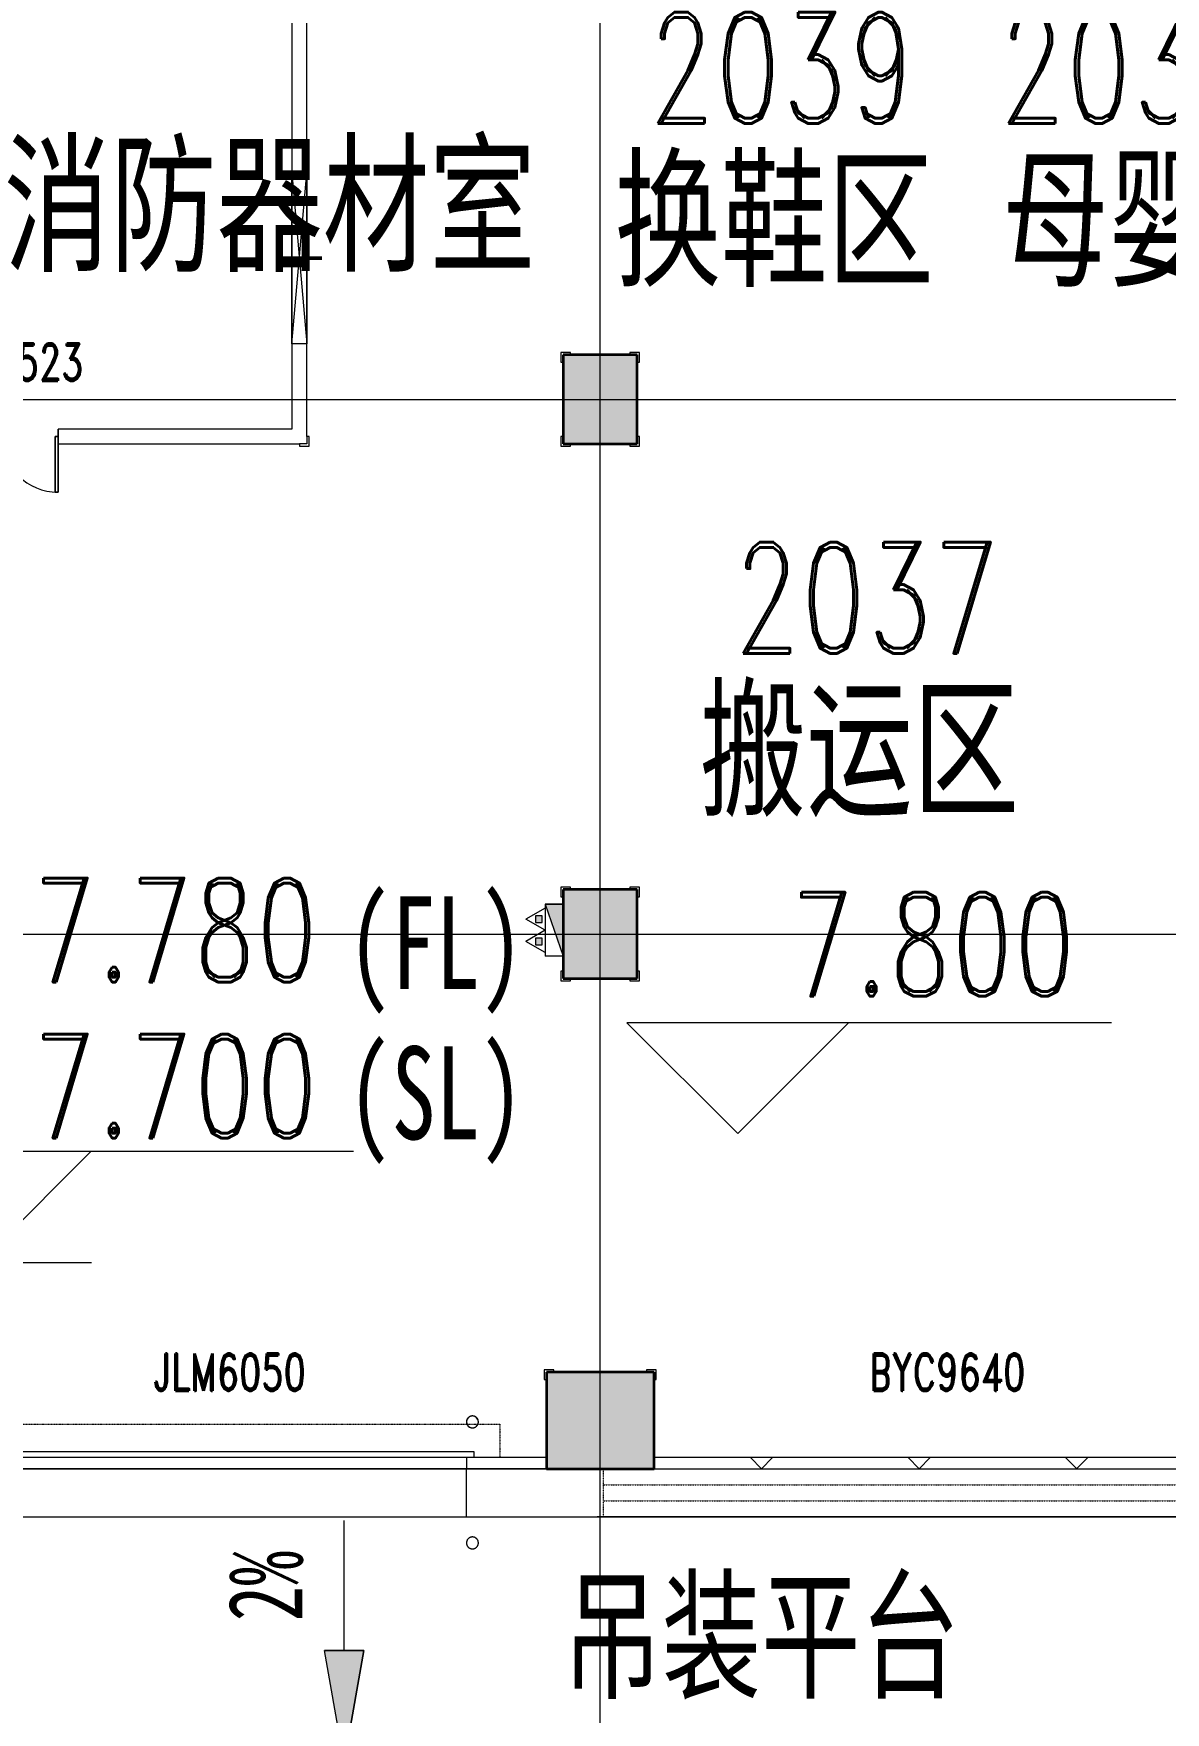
# Model space of a CAD drawing. Header units: millimetres. Extents: x -172041 to 399210, y -31706 to 192400.
# Drawn here: x 265971 to 281211, y -3283 to 19326 of the extents above; entities that cross this region are included whole.
import ezdxf

# ---------------------------------------------------------------- set-up
doc = ezdxf.new("R2010")
doc.units = ezdxf.units.MM
for name, pattern in [('Dash', [6.35, 3.175, -3.175]), ('DASH-2', [1.6, 0.8, -0.8]), ('轴网线', [22.04, 18.38, -1.83, 0, -1.83])]:
    doc.linetypes.add(name, pattern=pattern)
doc.layers.get('0').update_dxf_attribs({"color": 8})
for name, color, linetype, lineweight in [('A-ANNO-NOTE', 8, 'Continuous', 5), ('A-AREA-IDEN', 8, 'Continuous', 9), ('A-DETL-GENF', 8, 'Continuous', 18), ('A-DOOR', 8, 'Continuous', 5), ('A-DOOR-IDEN', 8, 'Continuous', 9), ('A-DOOR-OPNG', 8, 'Continuous', 5), ('A-FLOR', 8, 'Continuous', 5), ('A-FLOR-HRAL', 8, 'Continuous', 5), ('A-GENM', 8, 'Continuous', 5), ('A-GLAZ', 8, 'Continuous', 5), ('A-GLAZ-IDEN', 8, 'Continuous', 9), ('A-WALL', 8, 'Continuous', 5), ('A-WALL-FNSH', 8, 'Continuous', 9), ('A-WALL-PATT', 8, 'Continuous', 9), ('G-ANNO-TEXT', 8, 'Continuous', 9), ('M-EQPM', 8, 'Continuous', 5), ('Q-SPCQ', 8, 'Continuous', 5), ('S-COLS', 8, 'Continuous', 5), ('S-GRID', 8, 'Continuous', 9)]:
    doc.layers.add(name, color=color, linetype=linetype, lineweight=lineweight)
doc.styles.add('RomanD', font='romand__.ttf', dxfattribs={"width": 0.7, "height": 1500})
doc.styles.add('RomanD_1', font='romand__.ttf', dxfattribs={"width": 0.7, "height": 1400})
doc.styles.add('RomanD_4', font='romand__.ttf', dxfattribs={"width": 0.7, "height": 500})
doc.styles.add('仿宋_2', font='', dxfattribs={"width": 0.7, "height": 1500})
doc.styles.add('仿宋_3', font='', dxfattribs={"width": 0.7, "height": 1400})
doc.styles.add('仿宋_7', font='', dxfattribs={"width": 0.7, "height": 1250})
doc.styles.add('宋体_1', font='SimSun.ttf', dxfattribs={"width": 0.7, "height": 1000})
doc.styles.get('仿宋_2').set_extended_font_data('FangSong')
doc.styles.get('仿宋_3').set_extended_font_data('FangSong')
doc.styles.get('仿宋_7').set_extended_font_data('FangSong')

# ---------------------------------------------------------------- blocks, each defined once
blk = doc.blocks.new('砼_柱_矩形 - 1000X1200-501527-LAY-2F-1_500-A')
at = {"layer": 'S-COLS', "lineweight": 15, "true_color": 0xc0c0c0}
blk.add_hatch(color=9, dxfattribs=at).paths.add_polyline_path([(-500, -600), (500, -600), (500, 600), (-500, 600), (-500, -100)], flags=0)
at = {"layer": 'S-COLS', "color": 7, "lineweight": 35}
for p, q in [((500, 600), (-500, 600)), ((-500, 600), (-500, -600)), ((500, -600), (500, 600)), ((-500, -600), (500, -600))]:
    blk.add_line(p, q, dxfattribs=at)
blk = doc.blocks.new('X-ST-F3-02-C-001_HLP2_rvt-1-LAY-2F-1_500-A')
at = {"layer": 'S-COLS', "true_color": 0xc0c0c0}
for points in [[(274100, 6600), (274100, 7800), (273100, 7800), (273100, 6600)], [(272875, 0), (274325, 0), (274325, 1300), (272875, 1298), (272875, 26)]]:
    blk.add_hatch(color=9, dxfattribs=at).paths.add_polyline_path(points, flags=0)
at = {"layer": 'S-COLS', "color": 7, "lineweight": 35}
for p, q in [((274100, 7800), (273100, 7800)), ((273100, 7800), (273100, 6600)), ((274100, 6600), (274100, 7800)), ((273100, 6600), (274100, 6600)), ((274325, 1300), (272875, 1300)), ((272875, 1300), (272875, 0)), ((274325, 0), (274325, 1300)), ((272875, 0), (274325, 0))]:
    blk.add_line(p, q, dxfattribs=at)
at = {"lineweight": 15}
blk.add_blockref('砼_柱_矩形 - 1000X1200-501527-LAY-2F-1_500-A', (273600, 14400), dxfattribs=at)
blk = doc.blocks.new('顶部扶栏类型 - 顶部扶栏_内部_-1176591-LAY-2F-1_500-A')
at = {"layer": 'A-FLOR-HRAL'}
for p, q in [((263175, -650), (263225, -650)), ((263175, -4100), (263175, -650)), ((263225, -650), (263225, -4050)), ((283850, -650), (283900, -650)), ((283850, -4050), (283850, -650)), ((283900, -650), (283900, -4100)), ((263225, -4050), (283850, -4050)), ((283900, -4100), (263175, -4100))]:
    blk.add_line(p, q, dxfattribs=at)
blk = doc.blocks.new('顶部扶栏类型 - 顶部扶栏_内部_-V5-LAY-2F-1_500-A')
at = {"layer": 'A-FLOR-HRAL'}
for p, q in [((263175, -650), (263225, -650)), ((263175, -4100), (263175, -650)), ((263225, -4050), (263225, -650)), ((283900, -650), (283850, -650)), ((283850, -650), (283850, -4050)), ((283900, -650), (283900, -4100)), ((283850, -4050), (263225, -4050)), ((283900, -4100), (263175, -4100))]:
    blk.add_line(p, q, dxfattribs=at)
blk = doc.blocks.new('墙外卷帘门1 - JLM6050-4447037-LAY-2F-1_500-A')
at = {"layer": 'A-DOOR', "color": 7, "linetype": 'Dash'}
for p, q in [((-3450, 75), (-3450, 525)), ((-3450, 525), (3450, 525)), ((3450, 525), (3450, 75)), ((3450, 75), (-3450, 75))]:
    blk.add_line(p, q, dxfattribs=at)
at = {"layer": 'A-DOOR'}
for p, q in [((-3100, 155), (3100, 155)), ((-3100, 75), (-3100, 155)), ((3100, 75), (-3100, 75)), ((3100, 155), (3100, 75)), ((-3000, -725), (3000, -725))]:
    blk.add_line(p, q, dxfattribs=at)
blk = doc.blocks.new('双扇平开防火门_带观察窗 - FM甲1523-4644315-LAY-2F-1_500-A')
at = {"layer": 'A-DOOR'}
for p, q in [((-750, 0), (-750, 750)), ((-750, 750), (-710, 750)), ((-750, 750), (-750, 550)), ((-710, 750), (-750, 750)), ((-710, 750), (-710, 0)), ((-710, 550), (-710, 750)), ((750, 750), (710, 750)), ((710, 750), (710, 0)), ((750, 750), (710, 750)), ((710, 750), (710, 550)), ((750, 0), (750, 750)), ((750, 550), (750, 750)), ((-750, 550), (-750, 350)), ((-710, 350), (-710, 550)), ((710, 550), (710, 350)), ((750, 350), (750, 550)), ((-750, 350), (-750, 0)), ((-710, 0), (-710, 350)), ((710, 350), (710, 0)), ((750, 0), (750, 350)), ((-710, 0), (-750, 0)), ((-750, 0), (-710, 0)), ((710, 0), (750, 0)), ((710, 0), (750, 0))]:
    blk.add_line(p, q, dxfattribs=at)
for centre, start, end in [((-750, 0), 0, 90), ((750, 0), 90, 180)]:
    blk.add_arc(centre, 750, start, end, dxfattribs=at)
at = {"layer": 'A-DOOR-OPNG'}
for p, q in [((-750, 100), (-750, -100)), ((750, 100), (750, -100))]:
    blk.add_line(p, q, dxfattribs=at)
blk = doc.blocks.new('室内消火栓箱_带灭火器__左右式_ - SG24D65-P-V55-LAY-2F-1_500-A')
at = {"layer": 'A-DETL-GENF', "lineweight": 5}
blk.add_hatch(color=256, dxfattribs=at).paths.add_polyline_path([(-350, -240), (350, 0), (-350, 0)], flags=0)
h = blk.add_hatch(color=256, dxfattribs=at)
h.paths.add_polyline_path([(-195, -370), (-105, -370), (-105, -280), (-195, -280)], flags=0)
h.paths.add_polyline_path([(105, -280), (105, -370), (195, -370), (195, -280)], flags=0)
for p, q in [((-350, -240), (350, 0)), ((-350, -240), (-350, 0)), ((-350, 0), (-350, -240)), ((-350, -240), (350, 0)), ((-350, -240), (350, -240)), ((-300, -240), (-150, -500)), ((-105, -280), (-195, -280)), ((-195, -280), (-195, -370)), ((-195, -370), (-105, -370)), ((0, -240), (-150, -500)), ((-105, -370), (-105, -280)), ((0, -240), (150, -500)), ((195, -280), (105, -280)), ((105, -280), (105, -370)), ((105, -370), (195, -370)), ((300, -240), (150, -500)), ((195, -370), (195, -280))]:
    blk.add_line(p, q, dxfattribs=at)
at = {"layer": 'M-EQPM'}
blk.add_line((350, 0), (350, -240), dxfattribs=at)
blk = doc.blocks.new('百叶窗-带贴面 - BYC9640-4864323-LAY-2F-1_500-A')
at = {"layer": 'A-GLAZ'}
for p, q in [((-4829, 425), (4851, 425)), ((4851, 425), (-4829, 425))]:
    blk.add_line(p, q, dxfattribs=at)
at = {"layer": 'A-GLAZ', "linetype": 'DASH-2'}
for p, q in [((-4749, -225), (-4749, 425)), ((4771, 425), (-4749, 425)), ((4771, -225), (4771, 425)), ((4771, 208), (-4749, 208)), ((4771, -8), (-4749, -8)), ((4771, -225), (-4749, -225))]:
    blk.add_line(p, q, dxfattribs=at)
blk = doc.blocks.new('防撞柱 - 防撞柱-4750317-LAY-2F-1_500-A')
at = {"layer": 'Q-SPCQ', "flags": 128}
for points in [[(80, 0), (80, 3), (80, 6), (79, 10), (79, 13), (78, 16), (78, 19), (77, 22), (76, 25), (75, 28), (74, 31), (72, 34), (71, 37), (69, 40), (68, 42), (66, 45), (64, 48), (62, 50), (60, 53), (58, 55), (56, 57), (53, 60), (51, 62), (48, 64), (46, 66), (43, 67), (40, 69), (38, 71), (35, 72), (32, 73), (29, 75), (26, 76), (23, 77), (20, 77), (17, 78), (14, 79), (10, 79), (7, 80), (4, 80), (1, 80), (-2, 80), (-6, 80), (-9, 80), (-12, 79), (-15, 79), (-18, 78), (-21, 77), (-24, 76), (-27, 75), (-30, 74), (-33, 73), (-36, 71), (-39, 70), (-42, 68), (-44, 67), (-47, 65), (-50, 63), (-52, 61), (-54, 59), (-57, 56), (-59, 54), (-61, 52), (-63, 49), (-65, 47), (-67, 44), (-69, 41), (-70, 38), (-72, 36), (-73, 33), (-74, 30), (-75, 27), (-76, 24), (-77, 21), (-78, 18), (-79, 14), (-79, 11), (-80, 8), (-80, 5), (-80, 2), (-80, 0)], [(-80, 0), (-80, -3), (-80, -6), (-79, -10), (-79, -13), (-78, -16), (-78, -19), (-77, -22), (-76, -25), (-75, -28), (-74, -31), (-72, -34), (-71, -37), (-69, -40), (-68, -42), (-66, -45), (-64, -48), (-62, -50), (-60, -53), (-58, -55), (-56, -57), (-53, -60), (-51, -62), (-48, -64), (-46, -66), (-43, -67), (-40, -69), (-38, -71), (-35, -72), (-32, -73), (-29, -75), (-26, -76), (-23, -77), (-20, -77), (-17, -78), (-14, -79), (-10, -79), (-7, -80), (-4, -80), (-1, -80), (2, -80), (6, -80), (9, -80), (12, -79), (15, -79), (18, -78), (21, -77), (24, -76), (27, -75), (30, -74), (33, -73), (36, -71), (39, -70), (42, -68), (44, -67), (47, -65), (50, -63), (52, -61), (54, -59), (57, -56), (59, -54), (61, -52), (63, -49), (65, -47), (67, -44), (69, -41), (70, -38), (72, -36), (73, -33), (74, -30), (75, -27), (76, -24), (77, -21), (78, -18), (79, -14), (79, -11), (80, -8), (80, -5), (80, -2), (80, 0)]]:
    blk.add_lwpolyline(points, dxfattribs=at)
at = {"layer": 'Q-SPCQ'}
for start, end in [(360, 180), (180, 360)]:
    blk.add_arc((0, 0), 80, start, end, dxfattribs=at)
blk = doc.blocks.new('防撞柱 - 防撞柱-V70-LAY-2F-1_500-A')
at = {"layer": 'Q-SPCQ', "flags": 128}
for points in [[(80, 0), (80, 3), (80, 6), (79, 10), (79, 13), (78, 16), (78, 19), (77, 22), (76, 25), (75, 28), (74, 31), (72, 34), (71, 37), (69, 40), (68, 42), (66, 45), (64, 48), (62, 50), (60, 53), (58, 55), (56, 57), (53, 60), (51, 62), (48, 64), (46, 66), (43, 67), (40, 69), (38, 71), (35, 72), (32, 73), (29, 75), (26, 76), (23, 77), (20, 77), (17, 78), (14, 79), (10, 79), (7, 80), (4, 80), (1, 80), (-2, 80), (-6, 80), (-9, 80), (-12, 79), (-15, 79), (-18, 78), (-21, 77), (-24, 76), (-27, 75), (-30, 74), (-33, 73), (-36, 71), (-39, 70), (-42, 68), (-44, 67), (-47, 65), (-50, 63), (-52, 61), (-54, 59), (-57, 56), (-59, 54), (-61, 52), (-63, 49), (-65, 47), (-67, 44), (-69, 41), (-70, 38), (-72, 36), (-73, 33), (-74, 30), (-75, 27), (-76, 24), (-77, 21), (-78, 18), (-79, 14), (-79, 11), (-80, 8), (-80, 5), (-80, 2), (-80, 0)], [(-80, 0), (-80, -3), (-80, -6), (-79, -10), (-79, -13), (-78, -16), (-78, -19), (-77, -22), (-76, -25), (-75, -28), (-74, -31), (-72, -34), (-71, -37), (-69, -40), (-68, -42), (-66, -45), (-64, -48), (-62, -50), (-60, -53), (-58, -55), (-56, -57), (-53, -60), (-51, -62), (-48, -64), (-46, -66), (-43, -67), (-40, -69), (-38, -71), (-35, -72), (-32, -73), (-29, -75), (-26, -76), (-23, -77), (-20, -77), (-17, -78), (-14, -79), (-10, -79), (-7, -80), (-4, -80), (-1, -80), (2, -80), (6, -80), (9, -80), (12, -79), (15, -79), (18, -78), (21, -77), (24, -76), (27, -75), (30, -74), (33, -73), (36, -71), (39, -70), (42, -68), (44, -67), (47, -65), (50, -63), (52, -61), (54, -59), (57, -56), (59, -54), (61, -52), (63, -49), (65, -47), (67, -44), (69, -41), (70, -38), (72, -36), (73, -33), (74, -30), (75, -27), (76, -24), (77, -21), (78, -18), (79, -14), (79, -11), (80, -8), (80, -5), (80, -2), (80, 0)]]:
    blk.add_lwpolyline(points, dxfattribs=at)
blk = doc.blocks.new('橡胶防撞护角 - 橡胶防撞护角-4757622-LAY-2F-1_500-A')
at = {"layer": 'Q-SPCQ'}
for p, q in [((100, 1230), (-30, 1230)), ((-30, 1230), (-30, 1100)), ((100, 1200), (100, 1230)), ((1030, 1230), (900, 1230)), ((900, 1230), (900, 1200)), ((1030, 1100), (1030, 1230)), ((-30, 1100), (0, 1100)), ((1000, 1100), (1030, 1100)), ((0, 100), (-30, 100)), ((-30, 100), (-30, -30)), ((1030, 100), (1000, 100)), ((1030, -30), (1030, 100)), ((-30, -30), (100, -30)), ((100, -30), (100, 0)), ((900, 0), (900, -30)), ((900, -30), (1030, -30))]:
    blk.add_line(p, q, dxfattribs=at)
blk = doc.blocks.new('橡胶防撞护角 - 橡胶防撞护角-4756849-LAY-2F-1_500-A')
at = {"layer": 'Q-SPCQ'}
for p, q in [((100, 1480), (-30, 1480)), ((-30, 1480), (-30, 1350)), ((100, 1450), (100, 1480)), ((1480, 1480), (1350, 1480)), ((1350, 1480), (1350, 1450)), ((1480, 1350), (1480, 1480)), ((-30, 1350), (0, 1350)), ((1450, 1350), (1480, 1350))]:
    blk.add_line(p, q, dxfattribs=at)
blk = doc.blocks.new('橡胶防撞护角 - 橡胶防撞护角-4757884-LAY-2F-1_500-A')
at = {"layer": 'Q-SPCQ'}
for p, q in [((1030, 100), (1000, 100)), ((1000, 100), (1000, 0)), ((1030, -30), (1030, 100)), ((900, 0), (900, -30)), ((1000, 0), (900, 0)), ((900, -30), (1030, -30))]:
    blk.add_line(p, q, dxfattribs=at)
blk = doc.blocks.new('矩形墙洞-D - F01-4899623-LAY-2F-1_500-A')
at = {"layer": 'A-GENM', "color": 7, "lineweight": 50}
blk.add_line((125, 300), (125, -300), dxfattribs=at)
at = {"layer": 'A-GENM'}
for p, q in [((-1025, -100), (-1025, 100)), ((-1025, 100), (1275, 100)), ((1275, -100), (-1025, 100)), ((-1025, -100), (1275, 100)), ((1275, 100), (1275, -100)), ((1275, -100), (-1025, -100))]:
    blk.add_line(p, q, dxfattribs=at)
blk = doc.blocks.new('高程点-说明仿宋-2 - 高程点-说明仿宋-2-1141479-LAY-2F-1_500-A')
at = {"layer": 'A-ANNO-NOTE', "lineweight": 18}
for p, q in [((10.062, 2.987), (-2.987, 2.987)), ((0, 0), (-2.987, 2.987)), ((0, 0), (2.987, 2.987))]:
    blk.add_line(p, q, dxfattribs=at)
blk = doc.blocks.new('高程点-说明仿宋-3 - 高程点-说明仿宋-3-3226476-LAY-2F-1_500-A')
at = {"layer": 'A-ANNO-NOTE', "lineweight": 9}
h = blk.add_hatch(color=256, dxfattribs=at)
edge = h.paths.add_edge_path(flags=0)
edge.add_arc((-8, 0), 0.3, 0, 180)
edge.add_arc((-8, 0), 0.3, 180, 360)
at = {"layer": 'A-ANNO-NOTE', "lineweight": 18}
for p, q in [((10.062, 2.987), (-2.987, 2.987)), ((0, 0), (-2.987, 2.987)), ((0, 0), (2.987, 2.987)), ((-8, 0), (3, 0))]:
    blk.add_line(p, q, dxfattribs=at)
for start, end in [(360, 180), (180, 360)]:
    blk.add_arc((-8, 0), 0.3, start, end, dxfattribs=at)
blk = doc.blocks.new('坡度_2_0mm - 实心箭头-4447091-LAY-2F-1_500-A')
at = {"layer": 'A-ANNO-NOTE', "lineweight": 9}
blk.add_hatch(color=256, dxfattribs=at).paths.add_polyline_path([(-1.75, 0.529), (-1.75, -0.529), (-4.75, 0)], flags=0)
at = {"layer": 'A-ANNO-NOTE', "lineweight": 18}
for p, q in [((-4.75, 0), (-1.75, 0.529)), ((-4.75, 0), (-1.75, 0.529)), ((-1.75, -0.529), (-1.75, 0.529)), ((-1.75, 0.529), (-1.75, -0.529)), ((-1.75, -0.529), (-4.75, 0)), ((-4.75, 0), (-1.75, -0.529)), ((-1.75, 0), (1.75, 0))]:
    blk.add_line(p, q, dxfattribs=at)

msp = doc.modelspace()

# ---------------------------------------------------------------- hatches: boundary and pattern name
at = {"layer": 'A-WALL-PATT', "lineweight": 5}
h = msp.add_hatch(dxfattribs=at)
h.set_pattern_fill('FP_12', color=256, style=0, pattern_type=2)
h.set_pattern_definition([(45, (-5e-09, 2e-10), (-1060.66, 1060.66), []), (135, (-5e-09, 2e-10), (-1060.66, -1060.66), [])])
h.paths.add_polyline_path([(291350, 0), (291350, 150), (283800, 146.7), (283800, 0), (284317.2, 0)], flags=0)
h.paths.add_polyline_path([(282350, 0), (282350, 150), (274325, 150), (274325, 0), (277107, 0)], flags=0)
h.paths.add_polyline_path([(272875, 0), (272875, 150), (271800, 150), (271800, 0)], flags=0)
h.paths.add_polyline_path([(264725, 0), (265800, 0), (265800, 150), (264725, 150), (264725, 26.3)], flags=0)

# ---------------------------------------------------------------- linework, layer by layer
at = {"layer": 'A-FLOR'}
msp.add_line((271800, 0), (265800, 0), dxfattribs=at)
at = {"layer": 'A-WALL', "lineweight": 9}
for p, q in [((269450, 21500), (269450, 14000)), ((269650, 13900), (269650, 20300)), ((269450, 14000), (266300, 14000)), ((266300, 14000), (266300, 13900)), ((266300, 13800), (269550, 13800)), ((272875, 150), (271800, 150)), ((271800, 150), (271800, 0)), ((282350, 150), (274325, 150)), ((272875, 0), (271800, 0)), ((274325, 0), (282350, 0))]:
    msp.add_line(p, q, dxfattribs=at)
at = {"layer": 'A-WALL-FNSH', "lineweight": 5}
for q in [(271800, 0), (293100, -650)]:
    msp.add_line((271800, -650), q, dxfattribs=at)
at = {"layer": 'S-GRID', "linetype": '轴网线'}
for p, q in [((273600, -17706.2), (273600, 174400)), ((-16000, 14400), (308800, 14400)), ((-16000, 7200), (308800, 7200)), ((-16000, 0), (308800, 0))]:
    msp.add_line(p, q, dxfattribs=at)

# ---------------------------------------------------------------- block references
at = {"lineweight": 5}
msp.add_blockref('X-ST-F3-02-C-001_HLP2_rvt-1-LAY-2F-1_500-A', (0, 0), dxfattribs=at)
at = {"layer": 'A-ANNO-NOTE', "lineweight": 18, "xscale": 500, "yscale": 500, "zscale": 500}
for name, p in [('高程点-说明仿宋-2 - 高程点-说明仿宋-2-1141479-LAY-2F-1_500-A', (275452.2, 4512.6)), ('高程点-说明仿宋-3 - 高程点-说明仿宋-3-3226476-LAY-2F-1_500-A', (265249.4, 2778.6))]:
    msp.add_blockref(name, p, dxfattribs=at)
at = {"layer": 'A-ANNO-NOTE', "lineweight": 18, "xscale": 500, "yscale": 500, "zscale": 500, "rotation": 89.9999999999988}
msp.add_blockref('坡度_2_0mm - 实心箭头-4447091-LAY-2F-1_500-A', (270154.1, -1573.5), dxfattribs=at)
at = {"layer": 'A-DOOR', "rotation": 180}
msp.add_blockref('双扇平开防火门_带观察窗 - FM甲1523-4644315-LAY-2F-1_500-A', (265550, 13900), dxfattribs=at)
at = {"layer": 'A-DOOR'}
msp.add_blockref('墙外卷帘门1 - JLM6050-4447037-LAY-2F-1_500-A', (268800, 75), dxfattribs=at)
at = {"layer": 'A-FLOR-HRAL'}
for name in ['顶部扶栏类型 - 顶部扶栏_内部_-1176591-LAY-2F-1_500-A', '顶部扶栏类型 - 顶部扶栏_内部_-V5-LAY-2F-1_500-A']:
    msp.add_blockref(name, (0, 0), dxfattribs=at)
at = {"layer": 'A-GENM', "rotation": 270}
msp.add_blockref('矩形墙洞-D - F01-4899623-LAY-2F-1_500-A', (269550, 16425), dxfattribs=at)
at = {"layer": 'A-GLAZ', "rotation": 180}
msp.add_blockref('百叶窗-带贴面 - BYC9640-4864323-LAY-2F-1_500-A', (278411.7, -225), dxfattribs=at)
at = {"layer": 'M-EQPM', "rotation": 269.9999999999997}
msp.add_blockref('室内消火栓箱_带灭火器__左右式_ - SG24D65-P-V55-LAY-2F-1_500-A', (273100, 7250), dxfattribs=at)
at = {"layer": 'Q-SPCQ'}
for name, p in [('橡胶防撞护角 - 橡胶防撞护角-4757622-LAY-2F-1_500-A', (273100, 13800)), ('橡胶防撞护角 - 橡胶防撞护角-4757884-LAY-2F-1_500-A', (268650, 13800)), ('橡胶防撞护角 - 橡胶防撞护角-4757622-LAY-2F-1_500-A', (273100, 6600)), ('橡胶防撞护角 - 橡胶防撞护角-4756849-LAY-2F-1_500-A', (272875, -150))]:
    msp.add_blockref(name, p, dxfattribs=at)
at = {"layer": 'Q-SPCQ', "rotation": 180}
for name, p in [('防撞柱 - 防撞柱-4750317-LAY-2F-1_500-A', (271880, 630)), ('防撞柱 - 防撞柱-V70-LAY-2F-1_500-A', (271880, -1000))]:
    msp.add_blockref(name, p, dxfattribs=at)

# ---------------------------------------------------------------- texts
at = {"layer": 'A-ANNO-NOTE', "lineweight": 9, "attachment_point": 1}
for s, insert, char_height, width, style in [('7.780', (265980.2, 7952.5), 1400, 5106.749, 'RomanD_1'), ('(FL)', (270194.2, 7708.7), 1250, 3142.615, '仿宋_7'), ('7.800', (276182.9, 7761.6), 1400, 5106.749, 'RomanD_1'), ('7.700', (265980.2, 5852.5), 1400, 5106.749, 'RomanD_1'), ('(SL)', (270194.2, 5686.9), 1250, 3142.615, '仿宋_7')]:
    msp.add_mtext(s, dxfattribs=dict(at, insert=insert, char_height=char_height, width=width, style=style))
at = {"layer": 'A-ANNO-NOTE', "lineweight": 9, "insert": (268590.2, -2054.6), "char_height": 1000, "width": 1290.717, "attachment_point": 1, "rotation": 90, "style": '宋体_1'}
msp.add_mtext('2%', dxfattribs=at)
at = {"layer": 'A-AREA-IDEN', "char_height": 1500, "attachment_point": 1}
for s, insert, width, style in [('2039', (274241.1, 19615), 4826.159, 'RomanD'), ('2039A', (278962.7, 19615), 6032.698, 'RomanD'), ('消防器材室', (265569.5, 17780.8), 9820.672, '仿宋_2'), ('换鞋区', (273794.3, 17580.8), 5892.403, '仿宋_2'), ('母婴室', (279014.7, 17580.8), 5892.403, '仿宋_2'), ('2037', (275390.4, 12478), 4826.159, 'RomanD'), ('搬运区', (274943.7, 10443.8), 5892.403, '仿宋_2')]:
    msp.add_mtext(s, dxfattribs=dict(at, insert=insert, width=width, style=style))
at = {"layer": 'A-DOOR-IDEN', "char_height": 500, "attachment_point": 1, "style": 'RomanD_4'}
for s, insert, width in [('1523', (265443, 15151.2), 1683.544), ('JLM6050', (267567.9, 1549.3), 2918.142)]:
    msp.add_mtext(s, dxfattribs=dict(at, insert=insert, width=width))
at = {"layer": 'A-GLAZ-IDEN', "insert": (277224.8, 1549.3), "char_height": 500, "width": 2946.202, "attachment_point": 1, "style": 'RomanD_4'}
msp.add_mtext('BYC9640', dxfattribs=at)
at = {"layer": 'G-ANNO-TEXT', "insert": (273092.9, -1548.1), "char_height": 1400, "width": 7183.12, "attachment_point": 1, "style": '仿宋_3'}
msp.add_mtext('吊装平台', dxfattribs=at)

doc.saveas('drawing.dxf')
